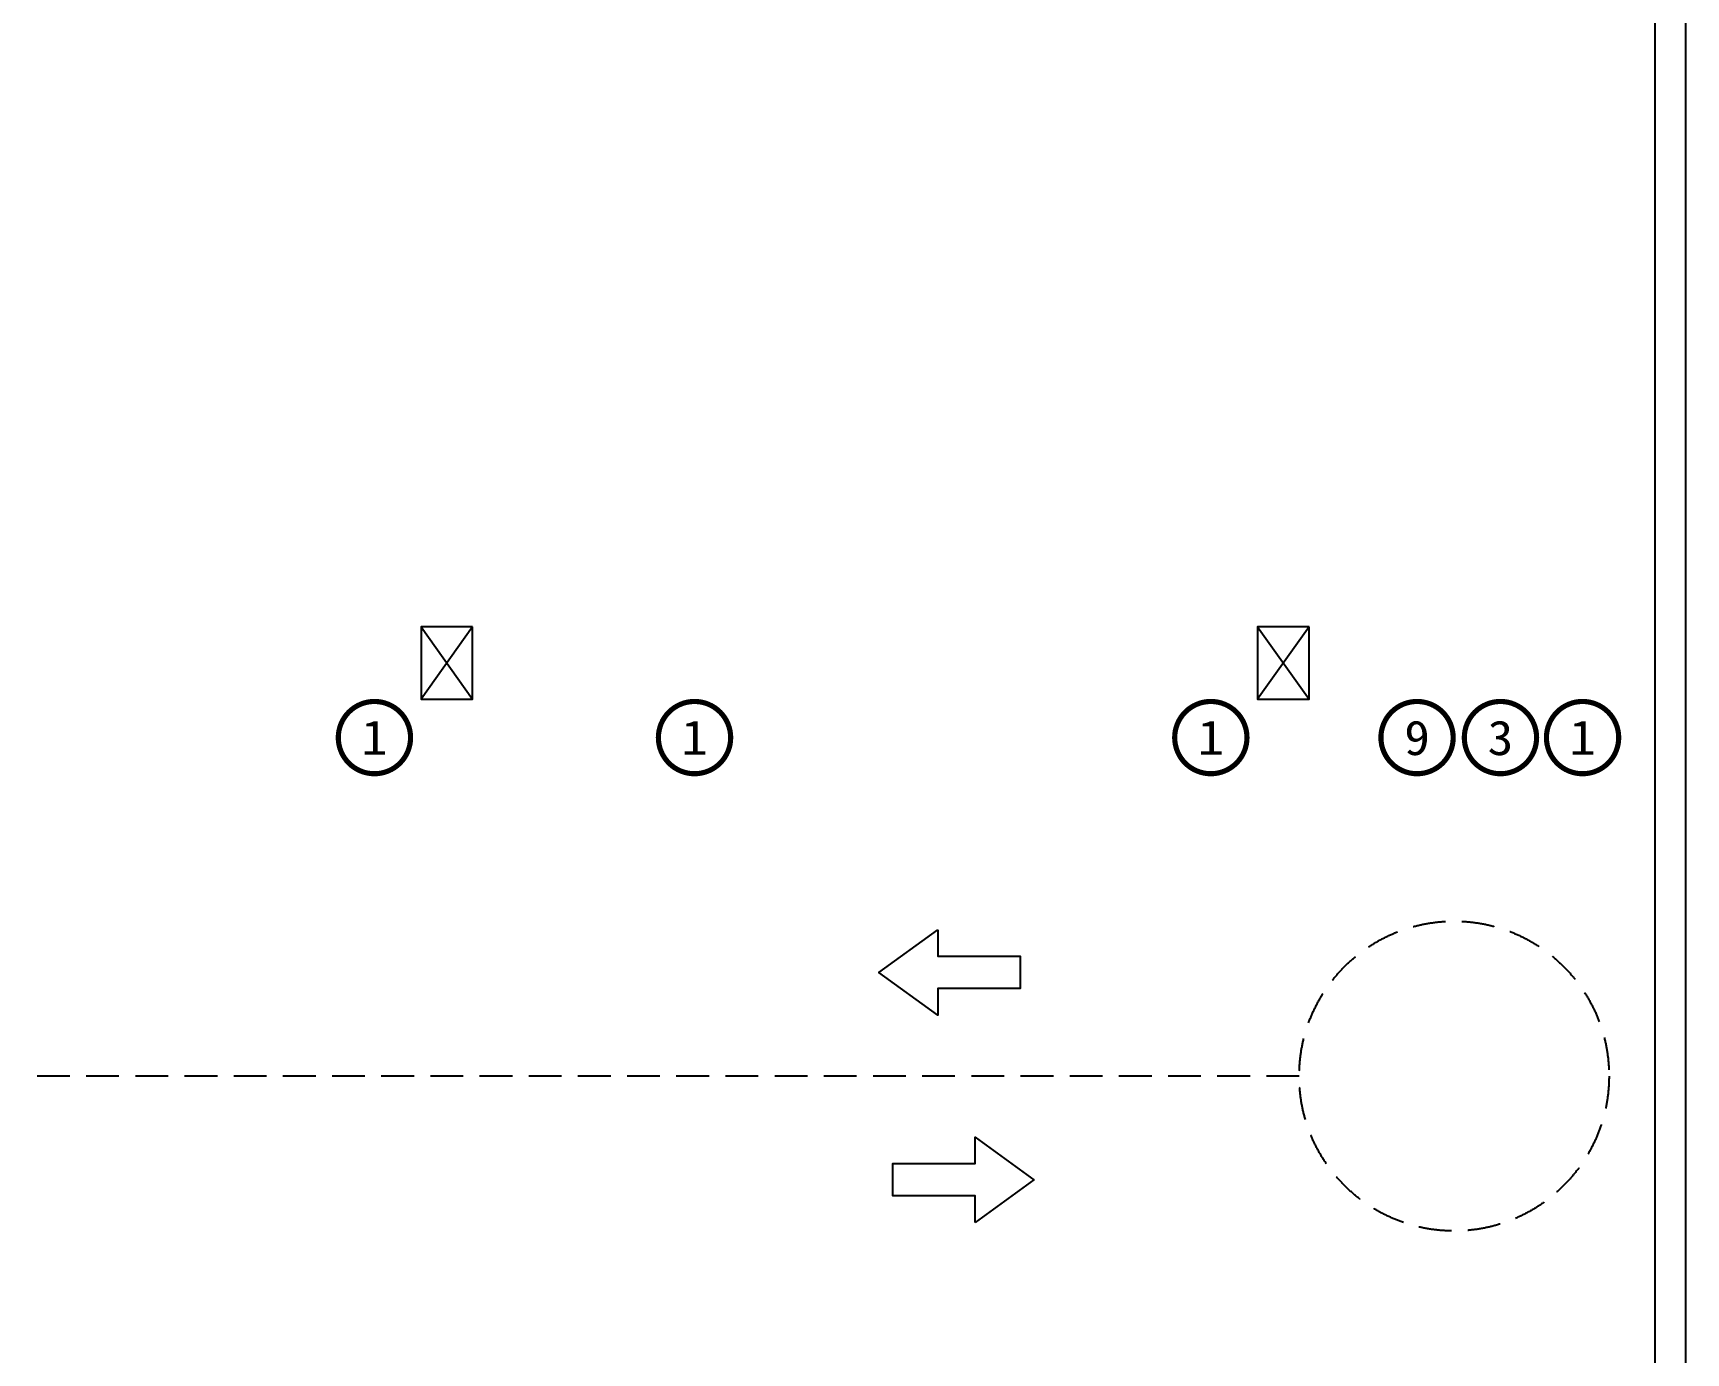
# Model space of a CAD drawing. Header units: millimetres. Extents: x -248992 to 1906102, y -24098 to 332602.
# Drawn here: x 813310 to 829317, y 1219 to 14000 of the extents above; entities that cross this region are included whole.
import ezdxf
from ezdxf.enums import TextEntityAlignment as Align

# ---------------------------------------------------------------- set-up
doc = ezdxf.new("R2010")
doc.units = ezdxf.units.MM
doc.header["$LTSCALE"] = 100
doc.linetypes.add('A6-DK-B1F$0$HIDDEN2', pattern=[4.7625, 3.175, -1.5875])
for name, color, linetype in [('A6-DK-B1F$0$A-TRACK', 77, 'A6-DK-B1F$0$HIDDEN2'), ('A6-W-B1$0$S-WALL-S', 4, 'Continuous'), ('xref(dwg引用图层)', 7, 'Continuous')]:
    doc.layers.add(name, color=color, linetype=linetype)
doc.layers.add('A6-W-B1$0$S-EDIT', color=241, linetype='Continuous', plot=False)
doc.layers.add('LVTRY', color=6, linetype='Continuous', lineweight=18)
doc.layers.add('PUB_TEXT', color=7, linetype='Continuous', lineweight=15)
doc.styles.add('-黑体', font='simhei.ttf')

# ---------------------------------------------------------------- blocks, each defined once
blk = doc.blocks.new('A6-W-B1$0$Z-1')
at = {"layer": 'A6-W-B1$0$S-EDIT'}
for p, q in [((91833, 54151), (92533, 54651)), ((91833, 54651), (92533, 54151))]:
    blk.add_line(p, q, dxfattribs=at)
at = {"layer": 'A6-W-B1$0$S-WALL-S', "color": 0, "linetype": 'ByBlock', "lineweight": -2}
blk.add_lwpolyline([(91833, 54651), (91833, 54151), (92533, 54151), (92533, 54651), (91833, 54651)], dxfattribs=at)
blk = doc.blocks.new('A6-W-B1', base_point=(85957, 40190))
at = {"layer": 'A6-W-B1$0$S-WALL-S'}
blk.add_lwpolyline([(173057, 79050), (172757, 79050), (172757, 38165), (173057, 38165)], close=True, dxfattribs=at)
at = {"layer": 'A6-W-B1$0$S-WALL-S', "rotation": 270}
for p in [(106656, 140273), (114756, 140273)]:
    blk.add_blockref('A6-W-B1$0$Z-1', p, dxfattribs=at)
blk = doc.blocks.new('A6-DK-B1F$0$A$C48A675EB')
at = {"layer": 'A6-DK-B1F$0$A-TRACK', "linetype": 'ByBlock'}
blk.add_lwpolyline([(1047, -516), (1047, -195), (50, -195), (50, 195), (1047, 195), (1047, 517), (1759, 0)], close=True, dxfattribs=at)
blk = doc.blocks.new('A6-DK-B1F$0$gsethsergtyf')
at = {"layer": 'A6-DK-B1F$0$A-TRACK'}
blk.add_line((83355, 3900, 0), (53550, 3900, 0), dxfattribs=at)
blk.add_circle((84855, 3900, 0), 1500, dxfattribs=at)
at = {"layer": 'A6-DK-B1F$0$A-TRACK', "linetype": 'ByBlock', "xscale": 0.8, "yscale": 0.8, "zscale": 0.8, "rotation": 180}
blk.add_blockref('A6-DK-B1F$0$A$C48A675EB', (80692, 4904), dxfattribs=at)
at = {"layer": 'A6-DK-B1F$0$A-TRACK', "linetype": 'ByBlock', "xscale": 0.8, "yscale": 0.8, "zscale": 0.8}
blk.add_blockref('A6-DK-B1F$0$A$C48A675EB', (79379, 2896), dxfattribs=at)

msp = doc.modelspace()

# ---------------------------------------------------------------- linework, layer by layer
at = {"layer": 'LVTRY', "color": 6, "const_width": 50}
for points in [[(816965.7, 7177.6, 1), (816265.7, 7177.6, 1)], [(820065.7, 7177.6, 1), (819365.7, 7177.6, 1)], [(825065.7, 7177.6, 1), (824365.7, 7177.6, 1)], [(827062.9, 7177.6, 1), (826362.9, 7177.6, 1)], [(827870.6, 7177.6, 1), (827170.6, 7177.6, 1)], [(828665.7, 7177.6, 1), (827965.7, 7177.6, 1)]]:
    msp.add_lwpolyline(points, format="xyb", close=True, dxfattribs=at)

# ---------------------------------------------------------------- block references
msp.add_blockref('A6-DK-B1F$0$gsethsergtyf', (742216.9, 0))
at = {"layer": 'xref(dwg引用图层)'}
msp.add_blockref('A6-W-B1', (742216.9, 0), dxfattribs=at)

# ---------------------------------------------------------------- texts
at = {"layer": 'PUB_TEXT', "color": 6, "style": '-黑体'}
for s, width, p, p2 in [('1', 1.065055, (816487.5, 7011.3), (816744, 7011.3)), ('1', 1.065055, (819587.5, 7011.3), (819844, 7011.3)), ('1', 1.065055, (824587.5, 7011.3), (824844, 7011.3)), ('9', 1.032317, (826588.6, 7008.4), (826837.3, 7008.4)), ('3', 1.032317, (827396.2, 7008.4), (827644.9, 7008.4)), ('1', 1.065055, (828187.5, 7011.3), (828444, 7011.3))]:
    msp.add_text(s, height=335, dxfattribs=dict(at, width=width)).set_placement(p, p2, align=Align.FIT)

doc.saveas('drawing.dxf')
